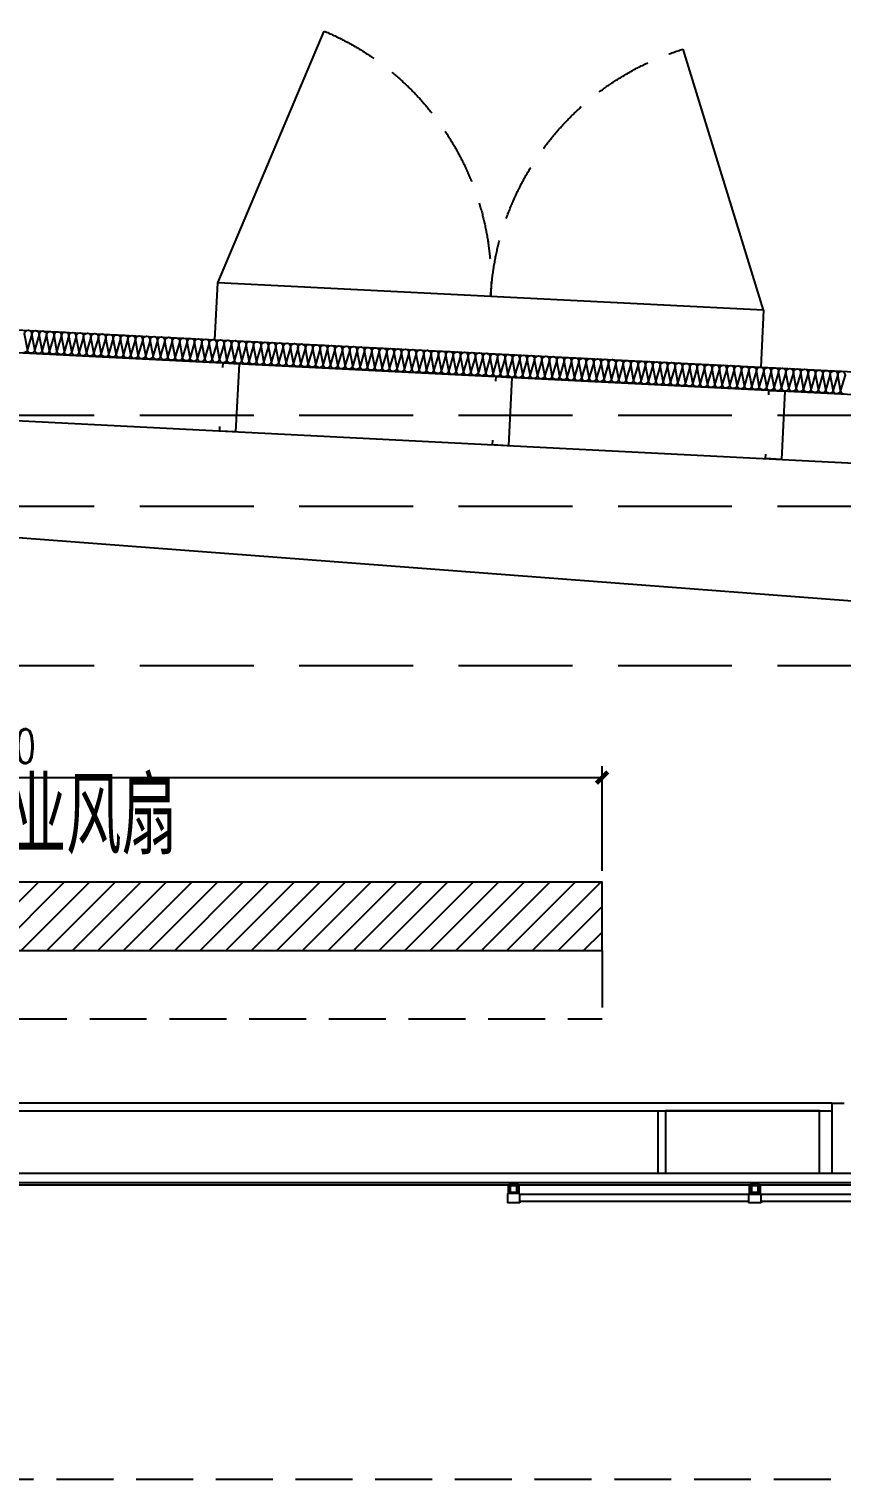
# Model space of a CAD drawing. Extents: x -1899985 to -450366, y 556196 to 2151267.
# Drawn here: x -1129112 to -1125546, y 578887 to 585254 of the extents above; entities that cross this region are included whole.
import ezdxf

# ---------------------------------------------------------------- set-up
doc = ezdxf.new("R2010")
doc.units = 0
doc.header["$LTSCALE"] = 1000
doc.header["$MEASUREMENT"] = 0
for name, pattern in [('__DASH', [0.35, 0.25, -0.1]), ('DASH', [0.35, 0.25, -0.1]), ('DOTE', [2.42, 2, -0.2, 0.02, -0.2])]:
    doc.linetypes.add(name, pattern=pattern)
doc.layers.get('Defpoints').update_dxf_attribs({"color": 210})
for name, color, linetype in [('A-AXIS-DOTE', 14, 'DOTE'), ('A-HATCH-2', 251, 'Continuous'), ('A-LIN-V', 9, 'Continuous'), ('A-SFCE', 30, 'Continuous'), ('AS-COLN', 6, 'Continuous'), ('S-SB', 21, 'Continuous'), ('建-尺寸', 3, 'Continuous'), ('建-文字', 7, 'Continuous')]:
    doc.layers.add(name, color=color, linetype=linetype)
doc.styles.add('A-DIM_T3', font='SIMPLEX', dxfattribs={"width": 0.705882, "bigfont": 'GBCBIG'})
doc.styles.add('A-STANDARD', font='SIMPLEX', dxfattribs={"bigfont": 'GBCBIG'})
doc.dimstyles.new('A-DIM&&50', dxfattribs={"dimtxt": 148.75, "dimasz": 50, "dimexe": 50, "dimexo": 50, "dimgap": 63.125, "dimtad": 1, "dimdec": 0, "dimzin": 0, "dimdsep": 46, "dimtxsty": 'A-DIM_T3', "dimblk": 'ARCHTICK', "dimcen": 0.09, "dimclrt": 7, "dimazin": 2, "dimtfac": 1, "dimtdec": 0, "dimtix": 1, "dimtmove": 2, "dimatfit": 3, "dimfxl": 0, "dimtolj": 1, "dimtzin": 0, "dimarcsym": 0})

# ---------------------------------------------------------------- blocks, each defined once
blk = doc.blocks.new('11')
at = {"layer": 'A-LIN-V'}
h = blk.add_hatch(color=1, dxfattribs=at)
h.dxf.hatch_style = 1
h.paths.add_polyline_path([(1602629.8, -76162.3, 0.414214), (1602633.1, -76159.1), (1602633.1, -76135.2, 0.414214), (1602629.8, -76131.9), (1602636.3, -76131.9, -0.414214), (1602638.8, -76134.3), (1602638.8, -76164.3), (1602638.4, -76164), (1602638.4, -76162.3)])
h = blk.add_hatch(color=1, dxfattribs=at)
h.dxf.hatch_style = 1
h.paths.add_polyline_path([(1602592.2, -76166.7), (1602595, -76164), (1602595, -76166.7)])
h.paths.add_polyline_path([(1602638.4, -76166.7), (1602638.4, -76164), (1602641.2, -76166.7)])
h = blk.add_hatch(color=1, dxfattribs=at)
h.dxf.hatch_style = 1
h.paths.add_polyline_path([(1603651.4, -76166.7), (1603654.2, -76164), (1603654.2, -76166.7)])
h.paths.add_polyline_path([(1603697.6, -76166.7), (1603697.6, -76164), (1603700.4, -76166.7)])
at = {"color": 1, "linetype": 'DASH'}
blk.add_lwpolyline([(1594308.9, -77420.6), (1605666.4, -77420.6)], dxfattribs=at)
at = {"layer": 'A-LIN-V', "color": 1}
for p, q in [((1604014.2, -75770.7), (1595896.1, -75770.7)), ((1598289.9, -75803.4), (1604014.2, -75803.4)), ((1603250.9, -76077.3), (1603250.9, -75803.4)), ((1603283.5, -75803.4), (1603283.5, -76077.3)), ((1603959.9, -75803.4), (1603283.5, -75803.4)), ((1603959.9, -76077.3), (1603959.9, -75803.4)), ((1604014.2, -75770.7), (1604014.2, -76077.3)), ((1604014.2, -75770.7), (1604068.6, -75770.7)), ((1592562.4, -76077.3), (1605899.7, -76077.3)), ((1594075.6, -76129.5), (1605899.7, -76129.5)), ((1605899.7, -76120.8), (1598840.1, -76120.8)), ((1602592.3, -76134.3), (1602592.3, -76166.6)), ((1602594.7, -76164.2), (1602594.7, -76134.3)), ((1602636.3, -76129.5), (1602597.2, -76129.5)), ((1602597.2, -76131.9), (1602603.7, -76131.9)), ((1602600.5, -76159.1), (1602600.5, -76135.2)), ((1602602.1, -76135.2), (1602602.1, -76159.1)), ((1602603.7, -76131.9), (1602629.8, -76131.9)), ((1602629.8, -76133.5), (1602603.7, -76133.5)), ((1602629.8, -76131.9), (1602636.3, -76131.9)), ((1602631.4, -76159.1), (1602631.4, -76135.2)), ((1602633.1, -76135.2), (1602633.1, -76159.1)), ((1602638.8, -76134.3), (1602638.8, -76164.3)), ((1602641.2, -76166.7), (1602641.2, -76134.3)), ((1603651.5, -76134.3), (1603651.5, -76166.6)), ((1603653.9, -76164.2), (1603653.9, -76134.3)), ((1603695.5, -76129.5), (1603656.4, -76129.5)), ((1603656.4, -76131.9), (1603662.9, -76131.9)), ((1603659.7, -76159.1), (1603659.7, -76135.2)), ((1603661.3, -76135.2), (1603661.3, -76159.1)), ((1603662.9, -76131.9), (1603689, -76131.9)), ((1603689, -76133.5), (1603662.9, -76133.5)), ((1603689, -76131.9), (1603695.5, -76131.9)), ((1603690.6, -76159.1), (1603690.6, -76135.2)), ((1603692.3, -76135.2), (1603692.3, -76159.1)), ((1603698, -76134.3), (1603698, -76164.3)), ((1603700.4, -76166.7), (1603700.4, -76134.3)), ((1602592.2, -76166.7), (1602589.5, -76166.7)), ((1602589.5, -76166.7), (1602589.5, -76172.1)), ((1602589.5, -76172.1), (1602589.5, -76202.6)), ((1602589.5, -76202.6), (1602589.5, -76208)), ((1602643.9, -76208), (1602589.5, -76208)), ((1602592.2, -76166.7), (1602595, -76164)), ((1602595, -76166.7), (1602592.2, -76166.7)), ((1602603.7, -76162.3), (1602595, -76162.3)), ((1602595, -76166.7), (1602595, -76162.3)), ((1602638.4, -76166.7), (1602595, -76166.7)), ((1602603.7, -76160.7), (1602610.8, -76160.7)), ((1602610.8, -76162.3), (1602603.7, -76162.3)), ((1602610.8, -76160.7), (1602610.8, -76162.3)), ((1602622.7, -76162.3), (1602610.8, -76162.3)), ((1602622.7, -76162.3), (1602622.7, -76160.7)), ((1602622.7, -76160.7), (1602629.8, -76160.7)), ((1602629.8, -76162.3), (1602622.7, -76162.3)), ((1602638.4, -76162.3), (1602629.8, -76162.3)), ((1602638.4, -76166.7), (1602638.4, -76162.3)), ((1602638.4, -76164), (1602641.2, -76166.7)), ((1602641.2, -76166.7), (1602638.4, -76166.7)), ((1602643.9, -76166.7), (1602641.2, -76166.7)), ((1602643.9, -76166.7), (1602643.9, -76172.1)), ((1602643.9, -76169.9), (1603648.7, -76169.9)), ((1602643.9, -76202.6), (1602643.9, -76172.1)), ((1602643.9, -76200.4), (1603648.7, -76200.4)), ((1602643.9, -76202.6), (1602643.9, -76208)), ((1603532, -76169.9), (1604236.6, -76169.9)), ((1603651.4, -76166.7), (1603648.7, -76166.7)), ((1603648.7, -76166.7), (1603648.7, -76172.1)), ((1603648.7, -76172.1), (1603648.7, -76202.6)), ((1603648.7, -76202.6), (1603648.7, -76208)), ((1603703.1, -76208), (1603648.7, -76208)), ((1603651.4, -76166.7), (1603654.2, -76164)), ((1603654.2, -76166.7), (1603651.4, -76166.7)), ((1603662.9, -76162.3), (1603654.2, -76162.3)), ((1603654.2, -76166.7), (1603654.2, -76162.3)), ((1603697.6, -76166.7), (1603654.2, -76166.7)), ((1603662.9, -76160.7), (1603670, -76160.7)), ((1603670, -76162.3), (1603662.9, -76162.3)), ((1603670, -76160.7), (1603670, -76162.3)), ((1603681.9, -76162.3), (1603670, -76162.3)), ((1603681.9, -76162.3), (1603681.9, -76160.7)), ((1603681.9, -76160.7), (1603689, -76160.7)), ((1603689, -76162.3), (1603681.9, -76162.3)), ((1603697.6, -76162.3), (1603689, -76162.3)), ((1603697.6, -76166.7), (1603697.6, -76162.3)), ((1603697.6, -76164), (1603700.4, -76166.7)), ((1603700.4, -76166.7), (1603697.6, -76166.7)), ((1603703.1, -76166.7), (1603700.4, -76166.7)), ((1603703.1, -76166.7), (1603703.1, -76172.1)), ((1603703.1, -76169.9), (1605168.1, -76169.9)), ((1603703.1, -76202.6), (1603703.1, -76172.1)), ((1603703.1, -76200.4), (1605168.1, -76200.4)), ((1603703.1, -76202.6), (1603703.1, -76208))]:
    blk.add_line(p, q, dxfattribs=at)
for centre, radius, start, end in [((1602597.2, -76134.3), 4.89, 90, 180), ((1602597.2, -76134.3), 2.45, 90, 180), ((1602603.7, -76135.2), 3.26, 90, 180), ((1602603.7, -76135.2), 1.63, 90, 180), ((1602629.8, -76135.2), 3.26, 0, 90), ((1602629.8, -76135.2), 1.63, 360, 90), ((1602636.3, -76134.3), 4.89, 360, 90), ((1602636.3, -76134.3), 2.45, 360, 90), ((1603656.4, -76134.3), 4.89, 90, 180), ((1603656.4, -76134.3), 2.45, 90, 180), ((1603662.9, -76135.2), 3.26, 90, 180), ((1603662.9, -76135.2), 1.63, 90, 180), ((1603689, -76135.2), 3.26, 360, 90), ((1603689, -76135.2), 1.63, 360, 90), ((1603695.5, -76134.3), 4.89, 0, 90), ((1603695.5, -76134.3), 2.45, 0, 90), ((1602603.7, -76159.1), 3.26, 180, 270), ((1602603.7, -76159.1), 1.63, 180, 270), ((1602629.8, -76159.1), 3.26, 270, 0), ((1602629.8, -76159.1), 1.63, 270, 360), ((1603662.9, -76159.1), 3.26, 180, 270), ((1603662.9, -76159.1), 1.63, 180, 270), ((1603689, -76159.1), 3.26, 270, 360), ((1603689, -76159.1), 1.63, 270, 360)]:
    blk.add_arc(centre, radius, start, end, dxfattribs=at)
blk = doc.blocks.new('23423wer')
at = {"layer": 'S-SB', "xscale": 0.735970624901321, "yscale": 0.735970624901321, "zscale": 0.735970624901321}
blk.add_blockref('11', (-2850596.9, 597906.1), dxfattribs=at)
blk = doc.blocks.new('_ArchTick')
at = {"color": 0, "linetype": 'ByBlock', "const_width": 0.4}
blk.add_lwpolyline([(-0.5, -0.5), (0.5, 0.5)], dxfattribs=at)
blk = doc.blocks.new('*D539')
at = {"layer": 'Defpoints', "color": 0}
for p in [(-1772729.9, 580856.2), (-1772720.3, 580546.4), (-1775119.2, 580472)]:
    blk.add_point(p, dxfattribs=at)
at = {"layer": '建-尺寸', "color": 0, "lineweight": -2}
for p, q in [((-1775128.8, 580781.8), (-1772729.9, 580856.2)), ((-1772721.9, 580596.3), (-1772731.5, 580906.2)), ((-1775120.7, 580522), (-1775130.3, 580831.8))]:
    blk.add_line(p, q, dxfattribs=at)
at = {"layer": '建-尺寸', "color": 0, "lineweight": -2, "xscale": 50, "yscale": 50, "zscale": 50}
for p, rotation in [((-1772729.9, 580856.2), 1.775699479531219), ((-1775128.8, 580781.8), 181.7756994795312)]:
    blk.add_blockref('_ArchTick', p, dxfattribs=dict(at, rotation=rotation))
at = {"layer": '建-尺寸', "color": 7, "insert": (-1773933.6, 580956.5), "char_height": 148.75, "attachment_point": 5, "rotation": 1.7757, "style": 'A-DIM_T3'}
blk.add_mtext('\\A1;2400', dxfattribs=at)
blk = doc.blocks.new('*D485')
at = {"layer": 'Defpoints', "color": 0}
for p in [(-519.6, 2150), (-110, 2150), (-110, 2100)]:
    blk.add_point(p, dxfattribs=at)
at = {"layer": '建-尺寸', "color": 0, "lineweight": -2}
for p, q in [((-519.6, 2150), (-519.6, 2200)), ((-160, 2150), (-569.6, 2150)), ((-519.6, 2100), (-519.6, 2150)), ((-160, 2100), (-569.6, 2100)), ((-519.6, 2100), (-519.6, 2050))]:
    blk.add_line(p, q, dxfattribs=at)
at = {"layer": '建-尺寸', "color": 0, "lineweight": -2, "xscale": 50, "yscale": 50, "zscale": 50}
for p, rotation in [((-519.6, 2150), 270), ((-519.6, 2100), 90)]:
    blk.add_blockref('_ArchTick', p, dxfattribs=dict(at, rotation=rotation))
at = {"layer": '建-尺寸', "color": 7, "insert": (-657.1, 2125), "char_height": 148.75, "attachment_point": 5, "rotation": 90, "style": 'A-DIM_T3'}
blk.add_mtext('\\A1;50', dxfattribs=at)
blk = doc.blocks.new('*D486')
at = {"layer": 'Defpoints', "color": 0}
for p in [(-519.6, 2100), (-110, 2100), (-110, 300)]:
    blk.add_point(p, dxfattribs=at)
at = {"layer": '建-尺寸', "color": 0, "lineweight": -2}
for p, q in [((-160, 2100), (-569.6, 2100)), ((-519.6, 300), (-519.6, 2100)), ((-160, 300), (-569.6, 300))]:
    blk.add_line(p, q, dxfattribs=at)
at = {"layer": '建-尺寸', "color": 0, "lineweight": -2, "xscale": 50, "yscale": 50, "zscale": 50}
for p, rotation in [((-519.6, 2100), 90), ((-519.6, 300), 270)]:
    blk.add_blockref('_ArchTick', p, dxfattribs=dict(at, rotation=rotation))
at = {"layer": '建-尺寸', "color": 7, "insert": (-657.1, 1200), "char_height": 148.75, "attachment_point": 5, "rotation": 90, "style": 'A-DIM_T3'}
blk.add_mtext('\\A1;1800', dxfattribs=at)
blk = doc.blocks.new('*D487')
at = {"layer": 'Defpoints', "color": 0}
for p in [(-519.6, 300), (-110, 300), (-110, 0)]:
    blk.add_point(p, dxfattribs=at)
at = {"layer": '建-尺寸', "color": 0, "lineweight": -2}
for p, q in [((-519.6, 300), (-519.6, 350)), ((-160, 300), (-569.6, 300)), ((-519.6, 0), (-519.6, 300)), ((-160, 0), (-569.6, 0)), ((-519.6, 0), (-519.6, -50))]:
    blk.add_line(p, q, dxfattribs=at)
at = {"layer": '建-尺寸', "color": 0, "lineweight": -2, "xscale": 50, "yscale": 50, "zscale": 50}
for p, rotation in [((-519.6, 300), 270), ((-519.6, 0), 90)]:
    blk.add_blockref('_ArchTick', p, dxfattribs=dict(at, rotation=rotation))
at = {"layer": '建-尺寸', "color": 7, "insert": (-657.1, 150), "char_height": 148.75, "attachment_point": 5, "rotation": 90, "style": 'A-DIM_T3'}
blk.add_mtext('\\A1;300', dxfattribs=at)
blk = doc.blocks.new('*D488')
at = {"layer": 'Defpoints', "color": 0}
for p in [(3050, 1060.2), (-3050, 600), (3050, 600)]:
    blk.add_point(p, dxfattribs=at)
at = {"layer": '建-尺寸', "color": 0, "lineweight": -2}
for p, q in [((-3050, 650), (-3050, 1110.2)), ((3050, 650), (3050, 1110.2)), ((-3050, 1060.2), (3050, 1060.2))]:
    blk.add_line(p, q, dxfattribs=at)
at = {"layer": '建-尺寸', "color": 0, "lineweight": -2, "xscale": 50, "yscale": 50, "zscale": 50, "rotation": 180}
blk.add_blockref('_ArchTick', (-3050, 1060.2), dxfattribs=at)
at = {"layer": '建-尺寸', "color": 0, "lineweight": -2, "xscale": 50, "yscale": 50, "zscale": 50}
blk.add_blockref('_ArchTick', (3050, 1060.2), dxfattribs=at)
at = {"layer": '建-尺寸', "color": 7, "insert": (382.4, 1197.7), "char_height": 148.75, "attachment_point": 5, "style": 'A-DIM_T3'}
blk.add_mtext('\\A1;6100', dxfattribs=at)
blk = doc.blocks.new('CURVEPATTERNLIB$SYSLIB$岩棉板')
at = {"color": 0}
for p, q in [((0, -17), (12, -67)), ((12, -67), (24, -17))]:
    blk.add_line(p, q, dxfattribs=at)
for centre, start, end in [((12, -17), 0, 180), ((0, -67), 270, 0), ((24, -67), 180, 270)]:
    blk.add_arc(centre, 12, start, end, dxfattribs=at)
blk = doc.blocks.new('r5657')
at = {"layer": 'A-LIN-V'}
blk.add_line((-1775119.2, 580472), (-1775111.4, 580222.1), dxfattribs=at)
for points in [[(-1772720.3, 580546.4), (-1773165.5, 581660.7)], [(-1775119.2, 580472), (-1774743.9, 581611.8)], [(-1775119.2, 580472), (-1772720.3, 580546.4)], [(-1772712.6, 580296.5), (-1772720.3, 580546.4)]]:
    blk.add_lwpolyline(points, dxfattribs=at)
at = {"layer": 'A-LIN-V', "linetype": 'DASH'}
for centre, start, end in [((-1772720.3, 580546.4), 111.7757, 181.77572), ((-1775119.2, 580472), 1.77568, 71.7757)]:
    blk.add_arc(centre, 1200, start, end, dxfattribs=at)
at = {"layer": '建-尺寸'}
dim = blk.add_aligned_dim(p1=(-1775119.2, 580472), p2=(-1772720.3, 580546.4), distance=310, dimstyle='A-DIM&&50', dxfattribs=at)
dim.commit()
dim.dimension.update_dxf_attribs({"geometry": '*D539', "text_midpoint": (-1773933.6, 580956.5)})
blk = doc.blocks.new('et435354')
at = {"layer": 'A-LIN-V', "rotation": 1.105128333626564}
blk.add_blockref('r5657', (87364.6, 34691.7), dxfattribs=at)
at = {"layer": 'A-LIN-V', "xscale": -0.9999999999999999, "rotation": 358.8948716663734}
blk.add_blockref('r5657', (-3477085.4, 34691.7), dxfattribs=at)
blk = doc.blocks.new('G$C2C10B007')
at = {"layer": 'A-LIN-V'}
h = blk.add_hatch(dxfattribs=at)
h.set_pattern_fill('ANSI31', color=252, scale=50)
h.set_pattern_definition([(45, (0, 400), (-56.1266, 56.1266), [])])
h.paths.add_polyline_path([(-150, 600), (-3050, 600), (-3050, 300), (3050, 300), (3050, 600), (150, 600), (150, 2100), (-150, 2100)])
at = {"layer": 'A-AXIS-DOTE', "linetype": '__DASH', "ltscale": 2}
blk.add_lwpolyline([(0, 2100), (0, 100)], dxfattribs=at)
at = {"layer": 'A-LIN-V'}
blk.add_lwpolyline([(-150, 600), (-3050, 600), (-3050, 300), (3050, 300), (3050, 600), (150, 600), (150, 2100), (-150, 2100), (-150, 600)], dxfattribs=at)
at = {"layer": 'A-SFCE', "linetype": 'DASH'}
for p, q in [((-3050, 300), (-3050, 0)), ((3050, 300), (3050, 0)), ((-3050, 0), (3050, 0))]:
    blk.add_line(p, q, dxfattribs=at)
at = {"layer": '建-文字', "style": 'A-STANDARD'}
blk.add_text('工业风扇', height=337.59, dxfattribs=at).set_placement((210.4, 722.5))
at = {"layer": '建-尺寸'}
for p1, p2, picture, middle in [((-110, 2100), (-110, 2150), '*D485', (-657.1, 2125)), ((-110, 300), (-110, 2100), '*D486', (-657.1, 1200)), ((-110, 0), (-110, 300), '*D487', (-657.1, 150))]:
    dim = blk.add_aligned_dim(p1=p1, p2=p2, distance=409.6, dimstyle='A-DIM&&50', dxfattribs=at)
    dim.commit()
    dim.dimension.update_dxf_attribs({"geometry": picture, "text_midpoint": middle})
dim = blk.add_linear_dim(base=(3050, 1060.2), p1=(-3050, 600), p2=(3050, 600), angle=0, dimstyle='A-DIM&&50', dxfattribs=at)
dim.commit()
dim.dimension.update_dxf_attribs({"geometry": '*D488', "text_midpoint": (382.4, 1197.7), "dimtype": 161})
blk = doc.blocks.new('55555')
at = {"layer": 'A-LIN-V', "color": 4}
for p, q in [((16150, 700), (8250, 1100)), ((16150, 0), (8250, 600))]:
    blk.add_line(p, q, dxfattribs=at)
at = {"layer": 'A-LIN-V'}
for points in [[(9634.9, 1310.7), (9635.9, 1330.6), (9705.8, 1327.1), (9690.7, 1027.5), (9620.8, 1031), (9621.8, 1051)], [(10833.4, 1250.4), (10834.4, 1270.3), (10904.3, 1266.8), (10889.2, 967.2), (10819.3, 970.7), (10820.3, 990.7)], [(12031.9, 1190.1), (12032.9, 1210), (12102.8, 1206.5), (12087.7, 906.9), (12017.8, 910.4), (12018.8, 930.4)]]:
    blk.add_lwpolyline(points, dxfattribs=at)
at = {"layer": 'AS-COLN'}
for p, q in [((8250, 1500.5), (16098.9, 1105.6)), ((8250, 1400.4), (16099.9, 1005.4))]:
    blk.add_line(p, q, dxfattribs=at)
at = {"layer": 'A-HATCH-2', "xscale": -1.354458951392196, "yscale": 1.351351351351351, "zscale": 1.351351351351351, "rotation": 357.1196224471509}
for p in [(8797, 1480), (8829.5, 1478.4), (8861.9, 1476.7), (8894.4, 1475.1), (8926.9, 1473.5), (8959.3, 1471.8), (8991.8, 1470.2), (9024.3, 1468.6), (9056.7, 1466.9), (9089.2, 1465.3), (9121.7, 1463.7), (9154.1, 1462), (9186.6, 1460.4), (9219.1, 1458.8), (9251.5, 1457.1), (9284, 1455.5), (9316.5, 1453.9), (9348.9, 1452.2), (9381.4, 1450.6), (9413.9, 1449), (9446.3, 1447.3), (9478.8, 1445.7), (9511.3, 1444.1), (9543.7, 1442.4), (9576.2, 1440.8), (9608.7, 1439.2), (9641.1, 1437.5), (9673.6, 1435.9), (9706.1, 1434.3), (9738.5, 1432.6), (9771, 1431), (9803.4, 1429.4), (9835.9, 1427.7), (9868.4, 1426.1), (9900.8, 1424.5), (9933.3, 1422.8), (9965.8, 1421.2), (9998.2, 1419.6), (10030.7, 1417.9), (10063.2, 1416.3), (10095.6, 1414.7), (10128.1, 1413), (10160.6, 1411.4), (10193, 1409.8), (10225.5, 1408.1), (10258, 1406.5), (10290.4, 1404.9), (10322.9, 1403.2), (10355.4, 1401.6), (10387.8, 1400), (10420.3, 1398.3), (10452.8, 1396.7), (10485.2, 1395.1), (10517.7, 1393.4), (10550.2, 1391.8), (10582.6, 1390.1), (10615.1, 1388.5), (10647.6, 1386.9), (10680, 1385.2), (10712.5, 1383.6), (10745, 1382), (10777.4, 1380.3), (10809.9, 1378.7), (10842.4, 1377.1), (10874.8, 1375.4), (10907.3, 1373.8), (10939.8, 1372.2), (10972.2, 1370.5), (11004.7, 1368.9), (11037.2, 1367.3), (11069.6, 1365.6), (11102.1, 1364), (11134.6, 1362.4), (11167, 1360.7), (11199.5, 1359.1), (11231.9, 1357.5), (11264.4, 1355.8), (11296.9, 1354.2), (11329.3, 1352.6), (11361.8, 1350.9), (11394.3, 1349.3), (11426.7, 1347.7), (11459.2, 1346), (11491.7, 1344.4), (11524.1, 1342.8), (11556.6, 1341.1), (11589.1, 1339.5), (11621.5, 1337.9), (11654, 1336.2), (11686.5, 1334.6), (11718.9, 1333), (11751.4, 1331.3), (11783.9, 1329.7), (11816.3, 1328.1), (11848.8, 1326.4), (11881.3, 1324.8), (11913.7, 1323.2), (11946.2, 1321.5), (11978.7, 1319.9), (12011.1, 1318.3), (12043.6, 1316.6), (12076.1, 1315), (12108.5, 1313.4), (12141, 1311.7), (12173.5, 1310.1), (12205.9, 1308.5), (12238.4, 1306.8), (12270.9, 1305.2), (12303.3, 1303.6), (12335.8, 1301.9), (12368.3, 1300.3)]:
    blk.add_blockref('CURVEPATTERNLIB$SYSLIB$岩棉板', p, dxfattribs=at)
at = {"layer": 'A-LIN-V'}
blk.add_blockref('G$C2C10B007', (8250, -1550), dxfattribs=at)

msp = doc.modelspace()

# ---------------------------------------------------------------- linework, layer by layer
at = {"layer": 'A-AXIS-DOTE', "linetype": '__DASH', "ltscale": 2}
for p, q in [((-1044824.9, 583557.5), (-1146664.3, 583557.5)), ((-1044824.9, 583157.5), (-1146664.3, 583157.5)), ((-1044824.9, 582457.5), (-1146664.3, 582457.5))]:
    msp.add_line(p, q, dxfattribs=at)

# ---------------------------------------------------------------- block references
at = {"xscale": 1.35874988235309, "yscale": 1.35874988235309, "zscale": 1.35874988235309}
msp.add_blockref('23423wer', (1143648.1, -156096.8), dxfattribs=at)
at = {"layer": 'A-LIN-V'}
for name, p in [('55555', (-1137895, 582457.5)), ('et435354', (565215.4, 3200))]:
    msp.add_blockref(name, p, dxfattribs=at)

doc.saveas('drawing.dxf')
